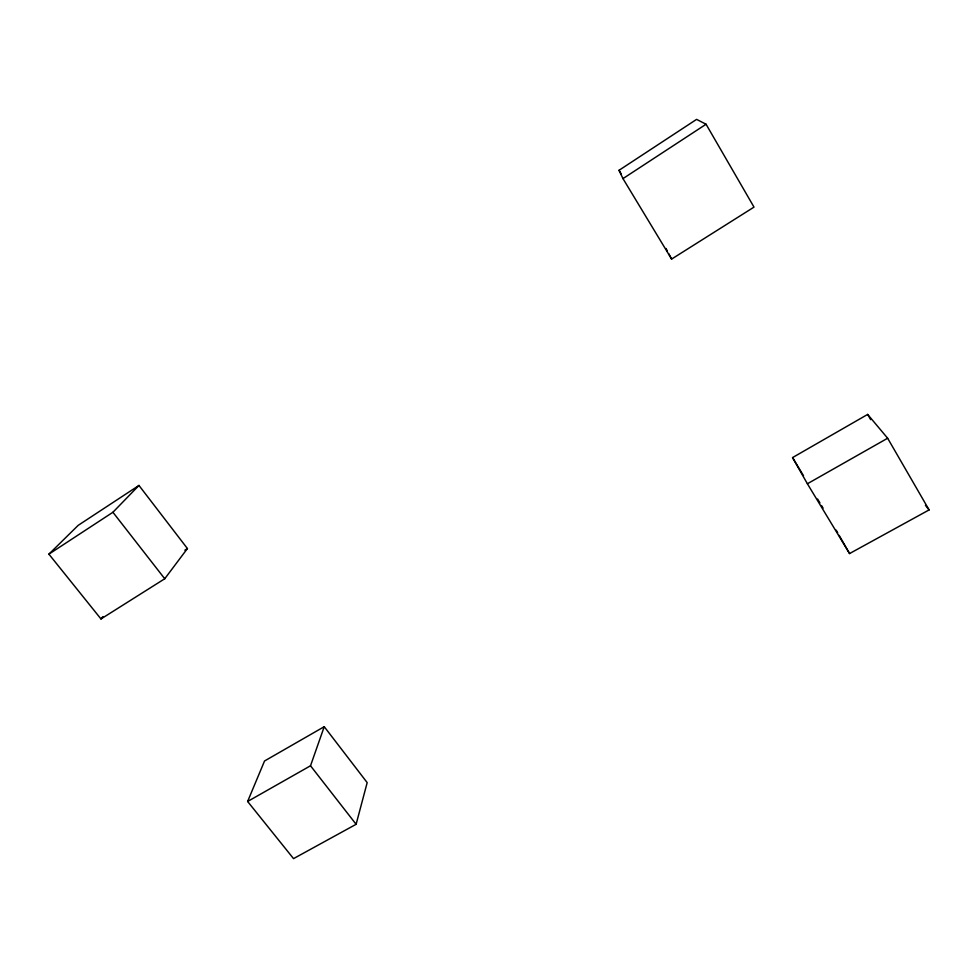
<?xml version="1.0" encoding="UTF-8"?>
<svg xmlns="http://www.w3.org/2000/svg" width="978" height="978" viewBox="0 0 978 978"><rect width="100%" height="100%" fill="white"/><g stroke="black" fill="none" stroke-linecap="round" stroke-linejoin="round"><path stroke-width="1.47" d="M356.114 824.295L367.178 782.62L324.231 726.691L264.537 760.994L247.617 801.471L293.534 858.623L356.114 824.295L310.515 765.774L324.231 726.691M164.744 578.756L187.421 548.548L138.962 485.443L78.228 525.32L48.9 554.147L100.978 618.964L164.744 578.756L112.922 512.264L138.962 485.443M100.978 618.964L102.898 616.592M619.013 170.306L696.593 119.377L706.067 124.243L754.001 207.116L671.605 259.084L622.974 178.607L619.013 170.306L621.372 174.206M48.9 554.147L112.922 512.264M622.974 178.607L706.067 124.243M184.854 550.186L187.421 548.548M792.559 457.582L867.657 414.427L887.645 438.23L929.1 509.917L849.564 553.56L807.388 483.768L792.559 457.582L803.513 475.724M247.617 801.471L310.515 765.774M807.388 483.768L887.645 438.23M925.408 505.296L929.1 509.917M817.596 499.037L819.943 502.924M821.508 505.516L823.073 508.108M867.657 414.427L870.689 419.648M836.178 530.149L837.669 532.753M839.148 535.357L849.564 553.56M666.03 248.473L667.424 251.126M668.818 253.779L671.605 259.084"/></g></svg>
